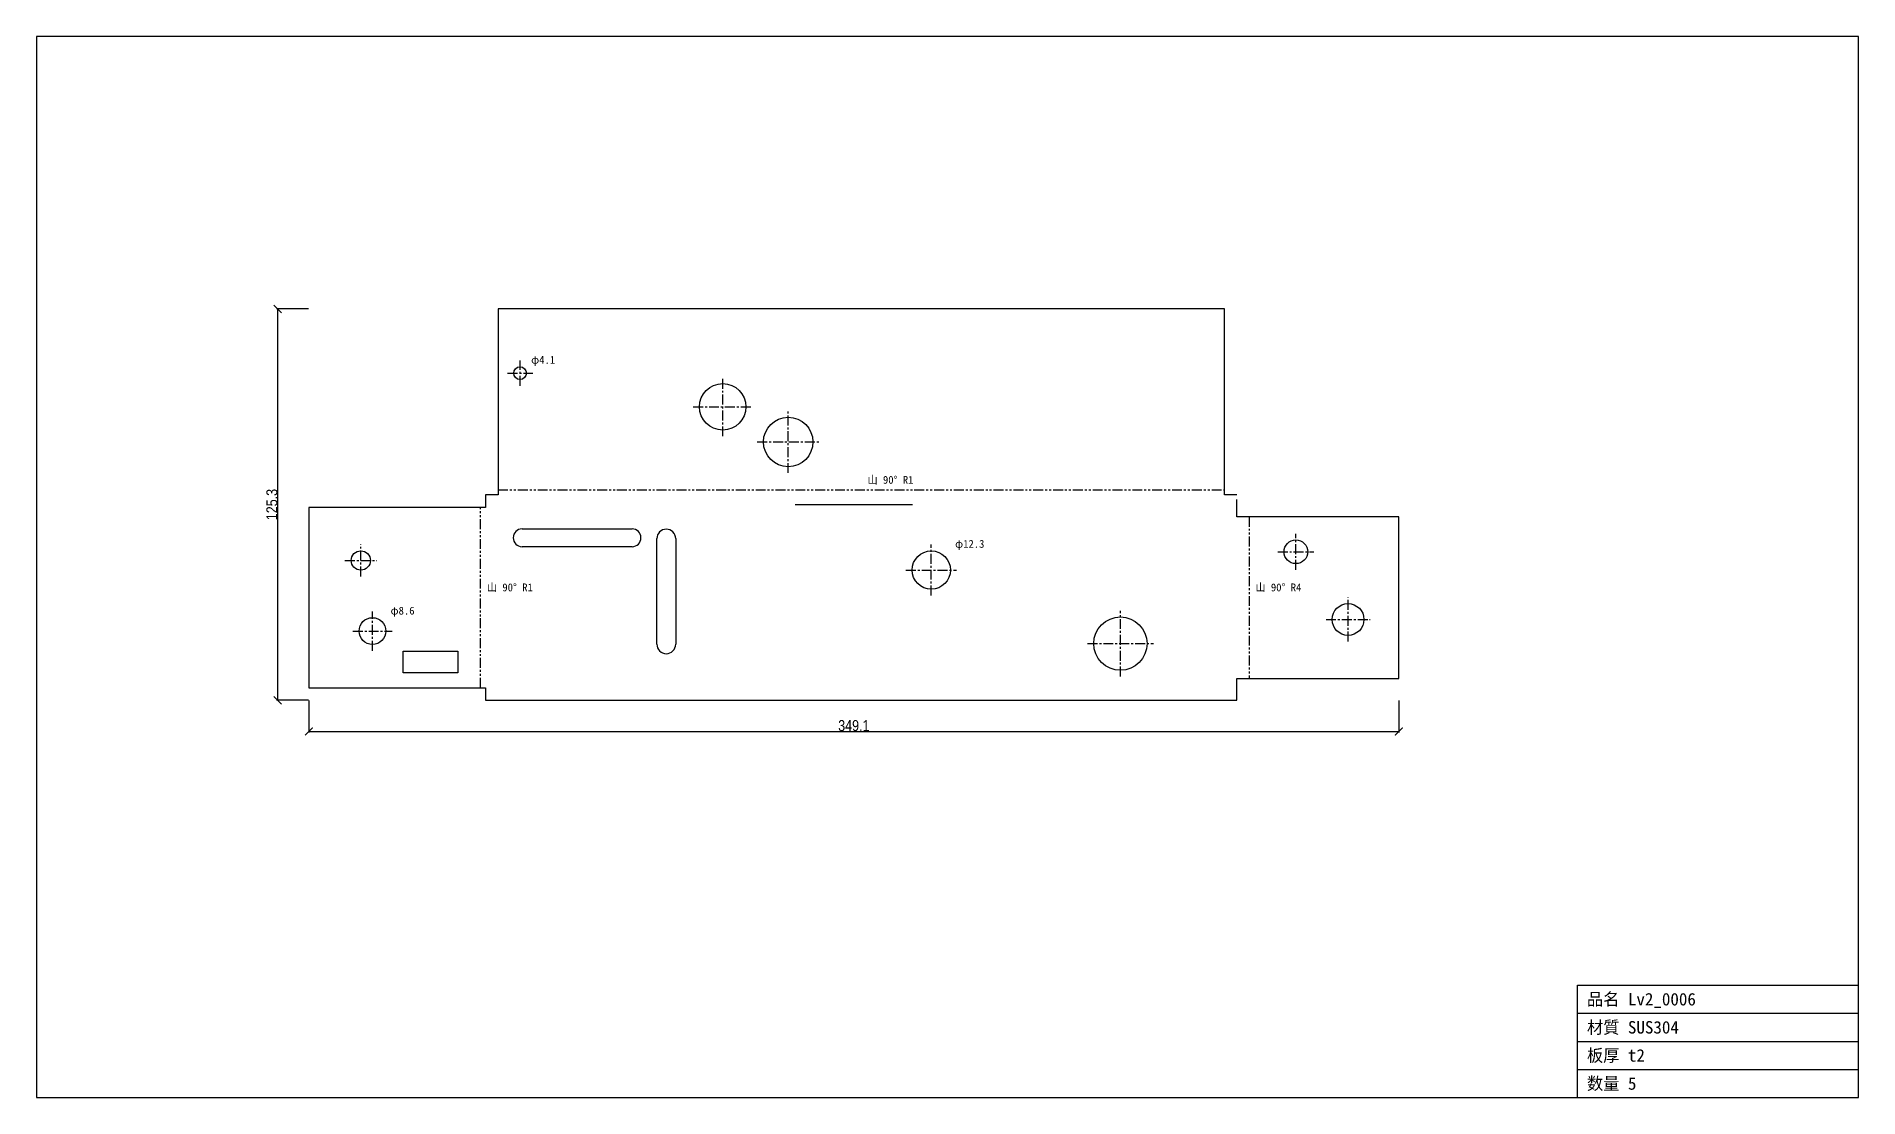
# Model space of a CAD drawing. Header units: millimetres. Extents: x -144 to 440, y -127 to 213.
import ezdxf

# ---------------------------------------------------------------- set-up
doc = ezdxf.new("R2010")
doc.units = ezdxf.units.MM
doc.linetypes.add('CENTER', pattern=[5.08, 3.175, -0.635, 0.635, -0.635])
doc.linetypes.add('PHANTOM', pattern=[6.35, 3.175, -0.635, 0.635, -0.635, 0.635, -0.635])
for name, color, linetype in [('ケガキ', 7, 'Continuous'), ('中心線', 7, 'Continuous'), ('図枠', 7, 'Continuous'), ('外形', 7, 'Continuous'), ('寸法', 7, 'Continuous'), ('文字', 7, 'Continuous'), ('曲げ線', 7, 'Continuous')]:
    doc.layers.add(name, color=color, linetype=linetype)
doc.styles.add('OpenSansCondensed-Light', font='OpenSansCondensed-Light.ttf')
doc.dimstyles.new('EZDXF', dxfattribs={"dimtxt": 0.25, "dimasz": 0.175, "dimexe": 0.375, "dimexo": 0.125, "dimgap": 0.1, "dimtad": 1, "dimlfac": 100, "dimzin": 12, "dimdsep": 46, "dimtxsty": 'OpenSansCondensed-Light', "dimblk": 'ARCHTICK', "dimcen": 2.5, "dimazin": 3, "dimtfac": 0.5, "dimtmove": 2, "dimatfit": 3})

# ---------------------------------------------------------------- blocks, each defined once
blk = doc.blocks.new('_ARCHTICK')
at = {"color": 0, "linetype": 'BYBLOCK', "const_width": 0.15}
blk.add_lwpolyline([(-0.5, -0.5), (0.5, 0.5)], dxfattribs=at)

msp = doc.modelspace()

# ---------------------------------------------------------------- linework, layer by layer
at = {"layer": 'ケガキ'}
msp.add_line((99.18, 62.66), (136.77, 62.66), dxfattribs=at)
at = {"layer": '中心線', "color": 1, "linetype": 'CENTER'}
for p, q in [((11.07, 100.72), (11.07, 108.78)), ((7.04, 104.75), (15.1, 104.75)), ((75.96, 84.54), (75.96, 103.42)), ((66.52, 93.98), (85.4, 93.98)), ((96.95, 72.79), (96.95, 92.63)), ((87.03, 82.71), (106.87, 82.71)), ((259.57, 41.74), (259.57, 53.33)), ((-39.96, 39.65), (-39.96, 49.85)), ((142.77, 33.54), (142.77, 49.82)), ((253.78, 47.54), (265.37, 47.54)), ((-45.06, 44.75), (-34.86, 44.75)), ((134.63, 41.68), (150.91, 41.68)), ((276.31, 18.78), (276.31, 32.93)), ((-36.23, 15.85), (-36.23, 28.43)), ((203.37, 7.58), (203.37, 28.67)), ((269.24, 25.85), (283.39, 25.85)), ((-42.52, 22.14), (-29.94, 22.14)), ((192.83, 18.13), (213.92, 18.13))]:
    msp.add_line(p, q, dxfattribs=at)
at = {"layer": '図枠'}
for p, q in [((439.82, 212.61), (-143.87, 212.61)), ((-143.87, 212.61), (-143.87, -127.28)), ((439.82, -127.28), (439.82, 212.61)), ((349.82, -127.28), (349.82, -91.28)), ((349.82, -91.28), (439.82, -91.28)), ((349.82, -100.28), (439.82, -100.28)), ((349.82, -109.28), (439.82, -109.28)), ((349.82, -118.28), (439.82, -118.28)), ((-143.87, -127.28), (439.82, -127.28))]:
    msp.add_line(p, q, dxfattribs=at)
at = {"layer": '外形'}
for p, q in [((236.7, 125.33), (4, 125.33)), ((4, 125.33), (4, 65.75)), ((236.7, 65.75), (236.7, 125.33)), ((4, 65.75), (0, 65.75)), ((0, 65.75), (0, 61.75)), ((240.7, 65.75), (236.7, 65.75)), ((240.7, 58.75), (240.7, 64.3)), ((-56.59, 61.75), (-56.59, 4)), ((0, 61.75), (-56.59, 61.75)), ((292.54, 58.75), (240.7, 58.75)), ((292.54, 7), (292.54, 58.75)), ((11.7, 54.87), (46.93, 54.87)), ((46.93, 49.17), (11.7, 49.17)), ((54.9, 17.91), (54.9, 51.75)), ((60.91, 51.75), (60.91, 17.91)), ((-26.39, 8.72), (-26.39, 15.68)), ((-26.39, 15.68), (-8.84, 15.68)), ((-8.84, 15.68), (-8.84, 8.72)), ((-8.84, 8.72), (-26.39, 8.72)), ((240.7, 0), (240.7, 7)), ((240.7, 7), (292.54, 7)), ((-56.59, 4), (0, 4)), ((0, 4), (0, 0)), ((0, 0), (240.7, 0))]:
    msp.add_line(p, q, dxfattribs=at)
for centre, radius in [((11.07, 104.75), 2.03), ((75.96, 93.98), 7.44), ((96.95, 82.71), 7.92), ((-39.96, 44.75), 3.1), ((142.77, 41.68), 6.14), ((259.57, 47.54), 3.79), ((276.31, 25.85), 5.08), ((-36.23, 22.14), 4.29), ((203.37, 18.13), 8.54)]:
    msp.add_circle(centre, radius, dxfattribs=at)
for centre, radius, start, end in [((11.7, 52.02), 2.85, 90, -90), ((46.93, 52.02), 2.85, -90, 90), ((57.9, 51.75), 3.01, 0, 180), ((57.9, 17.91), 3.01, -180, 0)]:
    msp.add_arc(centre, radius, start, end, dxfattribs=at)
at = {"layer": '曲げ線', "color": 1, "linetype": 'PHANTOM'}
for p, q in [((4, 67.33), (236.7, 67.33)), ((-1.57, 4), (-1.57, 61.75)), ((244.62, 58.75), (244.62, 7))]:
    msp.add_line(p, q, dxfattribs=at)

# ---------------------------------------------------------------- texts
at = {"layer": '文字'}
for s, height, p in [('φ4.1', 2.5, (14.6, 107.78)), ('山 90° R1', 2.5, (122.35, 69.33)), ('φ12.3', 2.5, (150.41, 48.82)), ('山 90° R1', 2.5, (0.43, 34.88)), ('山 90° R4', 2.5, (246.62, 34.88)), ('φ8.6', 2.5, (-30.44, 27.43)), ('品名 Lv2_0006', 4, (352.82, -97.78)), ('材質 SUS304', 4, (352.82, -106.78)), ('板厚 t2', 4, (352.82, -115.78)), ('数量 5', 4, (352.82, -124.78))]:
    msp.add_text(s, height=height, dxfattribs=at).set_placement(p)

# ---------------------------------------------------------------- dimensions: what is measured, and where the dimension line sits
at = {"layer": '寸法'}
msp.add_linear_dim(base=(-66.59, 0), p1=(-56.59, 0), p2=(-56.59, 125.33), angle=90, dimstyle='EZDXF', override={"dimtxt": 3.5, "dimasz": 2.5, "dimdec": 1, "dimlfac": 1}, dxfattribs=at).render()
msp.add_linear_dim(base=(-56.59, -10), p1=(-56.59, 0), p2=(292.54, 0), dimstyle='EZDXF', override={"dimtxt": 3.5, "dimasz": 2.5, "dimdec": 1, "dimlfac": 1}, dxfattribs=at).render()

doc.saveas('drawing.dxf')
